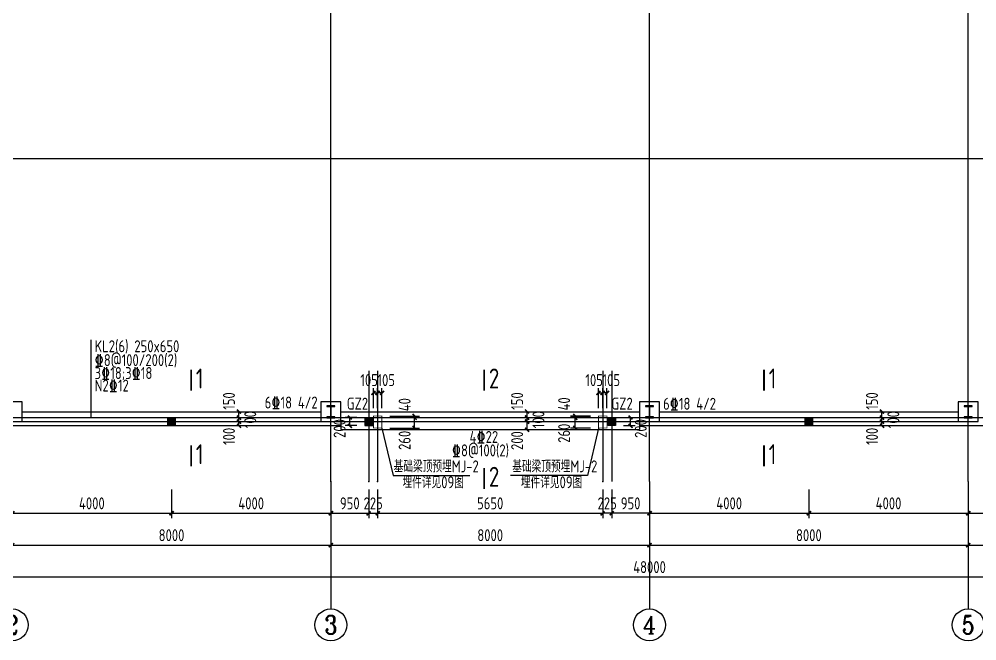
# Model space of a CAD drawing. Header units: millimetres. Extents: x 866561 to 876967, y 40200 to 44891.
# Drawn here: x 869642 to 869882.5, y 40406.6 to 40562.6 of the extents above; entities that cross this region are included whole.
import ezdxf
from ezdxf.enums import TextEntityAlignment as Align

# ---------------------------------------------------------------- set-up
doc = ezdxf.new("R2010")
doc.units = ezdxf.units.MM
doc.header["$LTSCALE"] = 1000
doc.header["$MEASUREMENT"] = 0
doc.linetypes.add('DOTE', pattern=[2.42, 2, -0.2, 0.02, -0.2])
doc.layers.add('1', color=4, linetype='Continuous', lineweight=70)
for name, color, linetype in [('AXIS', 3, 'Continuous'), ('AXIS_TEXT', 7, 'Continuous'), ('DIM', 7, 'Continuous'), ('DOTE', 1, 'DOTE'), ('M_Prof', 2, 'Continuous'), ('PUB_DIM', 3, 'Continuous'), ('WINDOW', 4, 'Continuous'), ('尺寸标注', 7, 'Continuous'), ('层14', 2, 'Continuous'), ('标注', 7, 'Continuous'), ('梁', 4, 'Continuous'), ('梁集中标注', 2, 'Continuous')]:
    doc.layers.add(name, color=color, linetype=linetype)
doc.styles.add('_TCH_AXIS', font='COMPLEX', dxfattribs={"bigfont": 'GBCBIG'})
doc.styles.add('COMPLEX', font='COMPLEX')
doc.styles.add('GBHZ', font='gbenor.shx', dxfattribs={"width": 0.9, "bigfont": 'gbcbig.shx'})
doc.dimstyles.new('Y100', dxfattribs={"dimscale": 0, "dimtxt": 3, "dimasz": 0.01, "dimexe": 1.2, "dimexo": 2, "dimgap": 1, "dimtad": 1, "dimdec": 0, "dimlfac": 100, "dimzin": 0, "dimdsep": 46, "dimtxsty": 'GBHZ', "dimblk": 'DX', "dimcen": 0.09, "dimdle": 1, "dimclrd": 7, "dimclre": 7, "dimclrt": 7, "dimadec": 0, "dimazin": 0, "dimtfac": 1, "dimtdec": 0, "dimtix": 1, "dimtmove": 2, "dimatfit": 3, "dimldrblk": 'DX', "dimfxl": 0, "dimtolj": 1, "dimtzin": 0, "dimarcsym": 0})

# ---------------------------------------------------------------- blocks, each defined once
blk = doc.blocks.new('DX')
at = {"color": 0, "linetype": 'ByBlock', "const_width": 40}
blk.add_lwpolyline([(-54, -51), (46, 49)], dxfattribs=at)
blk = doc.blocks.new('*D16')
at = {"layer": 'Defpoints', "color": 0}
for p in [(869732.04, 40468.85), (869730.99, 40463.04), (869732.04, 40463.04)]:
    blk.add_point(p, dxfattribs=at)
at = {"layer": '标注', "color": 7, "lineweight": -2}
for p, q in [((869730.98, 40468.85), (869730.97, 40468.85)), ((869730.99, 40465.04), (869730.99, 40470.05)), ((869730.99, 40468.85), (869732.04, 40468.85)), ((869732.04, 40465.04), (869732.04, 40470.05)), ((869732.05, 40468.85), (869732.06, 40468.85))]:
    blk.add_line(p, q, dxfattribs=at)
at = {"layer": '标注', "color": 7, "lineweight": -2, "xscale": 0.01, "yscale": 0.01, "zscale": 0.01}
blk.add_blockref('DX', (869730.99, 40468.85), dxfattribs=at)
at = {"layer": '标注', "color": 7, "lineweight": -2, "xscale": 0.01, "yscale": 0.01, "zscale": 0.01, "rotation": 180}
blk.add_blockref('DX', (869732.04, 40468.85), dxfattribs=at)
at = {"layer": '标注', "color": 7, "insert": (869729.89, 40472.06), "char_height": 3, "attachment_point": 5, "style": 'GBHZ'}
blk.add_mtext('\\A1;105', dxfattribs=at)
blk = doc.blocks.new('*D17')
at = {"layer": 'Defpoints', "color": 0}
for p in [(869732.04, 40468.85), (869732.04, 40463.04), (869733.09, 40463.04)]:
    blk.add_point(p, dxfattribs=at)
at = {"layer": '标注', "color": 7, "lineweight": -2}
for p, q in [((869732.03, 40468.85), (869732.02, 40468.85)), ((869732.04, 40465.04), (869732.04, 40470.05)), ((869733.09, 40468.85), (869732.04, 40468.85)), ((869733.09, 40465.04), (869733.09, 40470.05)), ((869733.1, 40468.85), (869733.11, 40468.85))]:
    blk.add_line(p, q, dxfattribs=at)
at = {"layer": '标注', "color": 7, "lineweight": -2, "xscale": 0.01, "yscale": 0.01, "zscale": 0.01}
blk.add_blockref('DX', (869732.04, 40468.85), dxfattribs=at)
at = {"layer": '标注', "color": 7, "lineweight": -2, "xscale": 0.01, "yscale": 0.01, "zscale": 0.01, "rotation": 180}
blk.add_blockref('DX', (869733.09, 40468.85), dxfattribs=at)
at = {"layer": '标注', "color": 7, "insert": (869734.19, 40472.06), "char_height": 3, "attachment_point": 5, "style": 'GBHZ'}
blk.add_mtext('\\A1;105', dxfattribs=at)
blk = doc.blocks.new('*D18')
at = {"layer": 'Defpoints', "color": 0}
for p in [(869733.13, 40462.64), (869741.31, 40462.64), (869733.13, 40460.04)]:
    blk.add_point(p, dxfattribs=at)
at = {"layer": '标注', "color": 7, "lineweight": -2}
for p, q in [((869735.13, 40462.64), (869742.51, 40462.64)), ((869741.31, 40460.05), (869741.31, 40462.63)), ((869735.13, 40460.04), (869742.51, 40460.04))]:
    blk.add_line(p, q, dxfattribs=at)
at = {"layer": '标注', "color": 7, "lineweight": -2, "xscale": 0.01, "yscale": 0.01, "zscale": 0.01}
for p, rotation in [((869741.31, 40462.64), 90), ((869741.31, 40460.04), 270)]:
    blk.add_blockref('DX', p, dxfattribs=dict(at, rotation=rotation))
at = {"layer": '标注', "color": 7, "insert": (869738.81, 40456.94), "char_height": 3, "attachment_point": 5, "rotation": 90, "style": 'GBHZ'}
blk.add_mtext('\\A1;260', dxfattribs=at)
blk = doc.blocks.new('*D19')
at = {"layer": 'Defpoints', "color": 0}
for p in [(869733.09, 40463.04), (869733.13, 40462.64), (869741.31, 40463.04)]:
    blk.add_point(p, dxfattribs=at)
at = {"layer": '标注', "color": 7, "lineweight": -2}
for p, q in [((869735.09, 40463.04), (869742.51, 40463.04)), ((869735.13, 40462.64), (869742.51, 40462.64)), ((869741.31, 40463.05), (869741.31, 40463.06)), ((869741.31, 40462.64), (869741.31, 40463.04)), ((869741.31, 40462.63), (869741.31, 40462.62))]:
    blk.add_line(p, q, dxfattribs=at)
at = {"layer": '标注', "color": 7, "lineweight": -2, "xscale": 0.01, "yscale": 0.01, "zscale": 0.01}
for p, rotation in [((869741.31, 40463.04), 270), ((869741.31, 40462.64), 90)]:
    blk.add_blockref('DX', p, dxfattribs=dict(at, rotation=rotation))
at = {"layer": '标注', "color": 7, "insert": (869738.81, 40465.9), "char_height": 3, "attachment_point": 5, "rotation": 90, "style": 'GBHZ'}
blk.add_mtext('\\A1;40', dxfattribs=at)
blk = doc.blocks.new('*D20')
at = {"layer": 'Defpoints', "color": 0}
for p in [(869725.06, 40462.64), (869728.81, 40462.64), (869728.81, 40460.64)]:
    blk.add_point(p, dxfattribs=at)
at = {"layer": '标注', "color": 7, "lineweight": -2}
for p, q in [((869726.81, 40462.64), (869723.86, 40462.64)), ((869725.06, 40462.65), (869725.06, 40462.66)), ((869725.06, 40460.64), (869725.06, 40462.64)), ((869726.81, 40460.64), (869723.86, 40460.64)), ((869725.06, 40460.63), (869725.06, 40460.62))]:
    blk.add_line(p, q, dxfattribs=at)
at = {"layer": '标注', "color": 7, "lineweight": -2, "xscale": 0.01, "yscale": 0.01, "zscale": 0.01}
for p, rotation in [((869725.06, 40462.64), 270), ((869725.06, 40460.64), 90)]:
    blk.add_blockref('DX', p, dxfattribs=dict(at, rotation=rotation))
at = {"layer": '标注', "color": 7, "insert": (869722.48, 40459.92), "char_height": 3, "attachment_point": 5, "rotation": 90, "style": 'GBHZ'}
blk.add_mtext('\\A1;200', dxfattribs=at)
blk = doc.blocks.new('_AXISO')
blk.add_circle((0, 0), 0.5)
at = {"layer": 'AXIS_TEXT', "style": 'COMPLEX', "width": 1.041667}
blk.add_attdef('A', text='', height=0.56, dxfattribs=at).set_placement((-0.25, -0.28), (0.25, -0.28), align=Align.FIT)
blk = doc.blocks.new('*D231')
at = {"layer": 'Defpoints', "color": 0, "transparency": 16777216}
for p in [(869640.29, 40446.64), (869720.29, 40446.64), (869720.29, 40430.64)]:
    blk.add_point(p, dxfattribs=at)
at = {"layer": 'dim', "color": 7, "lineweight": -2, "transparency": 16777216}
for p, q in [((869640.29, 40444.64), (869640.29, 40429.44)), ((869720.29, 40444.64), (869720.29, 40429.44)), ((869640.3, 40430.64), (869720.28, 40430.64))]:
    blk.add_line(p, q, dxfattribs=at)
at = {"layer": 'dim', "color": 7, "lineweight": -2, "transparency": 16777216, "xscale": 0.01, "yscale": 0.01, "zscale": 0.01, "rotation": 180}
blk.add_blockref('DX', (869640.29, 40430.64), dxfattribs=at)
at = {"layer": 'dim', "color": 7, "lineweight": -2, "transparency": 16777216, "xscale": 0.01, "yscale": 0.01, "zscale": 0.01}
blk.add_blockref('DX', (869720.29, 40430.64), dxfattribs=at)
at = {"layer": 'dim', "color": 7, "transparency": 16777216, "insert": (869680.29, 40433.14), "char_height": 3, "attachment_point": 5, "style": 'GBHZ'}
blk.add_mtext('\\A1;8000', dxfattribs=at)
blk = doc.blocks.new('*D232')
at = {"layer": 'Defpoints', "color": 0, "transparency": 16777216}
for p in [(869720.29, 40446.64), (869800.29, 40446.64), (869800.29, 40430.64)]:
    blk.add_point(p, dxfattribs=at)
at = {"layer": 'dim', "color": 7, "lineweight": -2, "transparency": 16777216}
for p, q in [((869720.29, 40444.64), (869720.29, 40429.44)), ((869800.29, 40444.64), (869800.29, 40429.44)), ((869720.3, 40430.64), (869800.28, 40430.64))]:
    blk.add_line(p, q, dxfattribs=at)
at = {"layer": 'dim', "color": 7, "lineweight": -2, "transparency": 16777216, "xscale": 0.01, "yscale": 0.01, "zscale": 0.01, "rotation": 180}
blk.add_blockref('DX', (869720.29, 40430.64), dxfattribs=at)
at = {"layer": 'dim', "color": 7, "lineweight": -2, "transparency": 16777216, "xscale": 0.01, "yscale": 0.01, "zscale": 0.01}
blk.add_blockref('DX', (869800.29, 40430.64), dxfattribs=at)
at = {"layer": 'dim', "color": 7, "transparency": 16777216, "insert": (869760.29, 40433.14), "char_height": 3, "attachment_point": 5, "style": 'GBHZ'}
blk.add_mtext('\\A1;8000', dxfattribs=at)
blk = doc.blocks.new('*D233')
at = {"layer": 'Defpoints', "color": 0, "transparency": 16777216}
for p in [(869800.29, 40446.64), (869880.29, 40446.64), (869880.29, 40430.64)]:
    blk.add_point(p, dxfattribs=at)
at = {"layer": 'dim', "color": 7, "lineweight": -2, "transparency": 16777216}
for p, q in [((869800.29, 40444.64), (869800.29, 40429.44)), ((869880.29, 40444.64), (869880.29, 40429.44)), ((869800.3, 40430.64), (869880.28, 40430.64))]:
    blk.add_line(p, q, dxfattribs=at)
at = {"layer": 'dim', "color": 7, "lineweight": -2, "transparency": 16777216, "xscale": 0.01, "yscale": 0.01, "zscale": 0.01, "rotation": 180}
blk.add_blockref('DX', (869800.29, 40430.64), dxfattribs=at)
at = {"layer": 'dim', "color": 7, "lineweight": -2, "transparency": 16777216, "xscale": 0.01, "yscale": 0.01, "zscale": 0.01}
blk.add_blockref('DX', (869880.29, 40430.64), dxfattribs=at)
at = {"layer": 'dim', "color": 7, "transparency": 16777216, "insert": (869840.29, 40433.14), "char_height": 3, "attachment_point": 5, "style": 'GBHZ'}
blk.add_mtext('\\A1;8000', dxfattribs=at)
blk = doc.blocks.new('*D234')
at = {"layer": 'Defpoints', "color": 0, "transparency": 16777216}
for p in [(869880.29, 40446.64), (869960.29, 40446.64), (869960.29, 40430.64)]:
    blk.add_point(p, dxfattribs=at)
at = {"layer": 'dim', "color": 7, "lineweight": -2, "transparency": 16777216}
for p, q in [((869880.29, 40444.64), (869880.29, 40429.44)), ((869960.29, 40444.64), (869960.29, 40429.44)), ((869880.3, 40430.64), (869960.28, 40430.64))]:
    blk.add_line(p, q, dxfattribs=at)
at = {"layer": 'dim', "color": 7, "lineweight": -2, "transparency": 16777216, "xscale": 0.01, "yscale": 0.01, "zscale": 0.01, "rotation": 180}
blk.add_blockref('DX', (869880.29, 40430.64), dxfattribs=at)
at = {"layer": 'dim', "color": 7, "lineweight": -2, "transparency": 16777216, "xscale": 0.01, "yscale": 0.01, "zscale": 0.01}
blk.add_blockref('DX', (869960.29, 40430.64), dxfattribs=at)
at = {"layer": 'dim', "color": 7, "transparency": 16777216, "insert": (869920.29, 40433.14), "char_height": 3, "attachment_point": 5, "style": 'GBHZ'}
blk.add_mtext('\\A1;8000', dxfattribs=at)
blk = doc.blocks.new('*D236')
at = {"layer": 'Defpoints', "color": 0, "transparency": 16777216}
for p in [(869560.29, 40446.64), (870040.29, 40446.64), (869560.29, 40422.64)]:
    blk.add_point(p, dxfattribs=at)
at = {"layer": 'dim', "color": 7, "lineweight": -2, "transparency": 16777216}
for p, q in [((869560.29, 40444.64), (869560.29, 40421.44)), ((870040.29, 40444.64), (870040.29, 40421.44)), ((870040.28, 40422.64), (869560.3, 40422.64))]:
    blk.add_line(p, q, dxfattribs=at)
at = {"layer": 'dim', "color": 7, "lineweight": -2, "transparency": 16777216, "xscale": 0.01, "yscale": 0.01, "zscale": 0.01, "rotation": 180}
blk.add_blockref('DX', (869560.29, 40422.64), dxfattribs=at)
at = {"layer": 'dim', "color": 7, "lineweight": -2, "transparency": 16777216, "xscale": 0.01, "yscale": 0.01, "zscale": 0.01}
blk.add_blockref('DX', (870040.29, 40422.64), dxfattribs=at)
at = {"layer": 'dim', "color": 7, "transparency": 16777216, "insert": (869800.29, 40425.14), "char_height": 3, "attachment_point": 5, "style": 'GBHZ'}
blk.add_mtext('\\A1;48000', dxfattribs=at)
blk = doc.blocks.new('*D1089')
at = {"layer": 'Defpoints', "color": 0}
for p in [(869640.29, 40446.64), (869680.29, 40446.64), (869680.29, 40438.64)]:
    blk.add_point(p, dxfattribs=at)
at = {"layer": 'dim', "color": 7, "lineweight": -2}
for p, q in [((869640.29, 40444.64), (869640.29, 40437.44)), ((869680.29, 40444.64), (869680.29, 40437.44)), ((869640.3, 40438.64), (869680.28, 40438.64))]:
    blk.add_line(p, q, dxfattribs=at)
at = {"layer": 'dim', "color": 7, "lineweight": -2, "xscale": 0.01, "yscale": 0.01, "zscale": 0.01, "rotation": 180}
blk.add_blockref('DX', (869640.29, 40438.64), dxfattribs=at)
at = {"layer": 'dim', "color": 7, "lineweight": -2, "xscale": 0.01, "yscale": 0.01, "zscale": 0.01}
blk.add_blockref('DX', (869680.29, 40438.64), dxfattribs=at)
at = {"layer": 'dim', "color": 7, "insert": (869660.29, 40441.14), "char_height": 3, "attachment_point": 5, "style": 'GBHZ'}
blk.add_mtext('\\A1;4000', dxfattribs=at)
blk = doc.blocks.new('*D1090')
at = {"layer": 'Defpoints', "color": 0}
for p in [(869680.29, 40446.64), (869720.29, 40446.64), (869720.29, 40438.64)]:
    blk.add_point(p, dxfattribs=at)
at = {"layer": 'dim', "color": 7, "lineweight": -2}
for p, q in [((869680.29, 40444.64), (869680.29, 40437.44)), ((869720.29, 40444.64), (869720.29, 40437.44)), ((869680.3, 40438.64), (869720.28, 40438.64))]:
    blk.add_line(p, q, dxfattribs=at)
at = {"layer": 'dim', "color": 7, "lineweight": -2, "xscale": 0.01, "yscale": 0.01, "zscale": 0.01, "rotation": 180}
blk.add_blockref('DX', (869680.29, 40438.64), dxfattribs=at)
at = {"layer": 'dim', "color": 7, "lineweight": -2, "xscale": 0.01, "yscale": 0.01, "zscale": 0.01}
blk.add_blockref('DX', (869720.29, 40438.64), dxfattribs=at)
at = {"layer": 'dim', "color": 7, "insert": (869700.29, 40441.14), "char_height": 3, "attachment_point": 5, "style": 'GBHZ'}
blk.add_mtext('\\A1;4000', dxfattribs=at)
blk = doc.blocks.new('*D1091')
at = {"layer": 'Defpoints', "color": 0}
for p in [(869800.29, 40446.64), (869840.29, 40446.64), (869840.29, 40438.64)]:
    blk.add_point(p, dxfattribs=at)
at = {"layer": 'dim', "color": 7, "lineweight": -2}
for p, q in [((869800.29, 40444.64), (869800.29, 40437.44)), ((869840.29, 40444.64), (869840.29, 40437.44)), ((869800.3, 40438.64), (869840.28, 40438.64))]:
    blk.add_line(p, q, dxfattribs=at)
at = {"layer": 'dim', "color": 7, "lineweight": -2, "xscale": 0.01, "yscale": 0.01, "zscale": 0.01, "rotation": 180}
blk.add_blockref('DX', (869800.29, 40438.64), dxfattribs=at)
at = {"layer": 'dim', "color": 7, "lineweight": -2, "xscale": 0.01, "yscale": 0.01, "zscale": 0.01}
blk.add_blockref('DX', (869840.29, 40438.64), dxfattribs=at)
at = {"layer": 'dim', "color": 7, "insert": (869820.29, 40441.14), "char_height": 3, "attachment_point": 5, "style": 'GBHZ'}
blk.add_mtext('\\A1;4000', dxfattribs=at)
blk = doc.blocks.new('*D1092')
at = {"layer": 'Defpoints', "color": 0}
for p in [(869840.29, 40446.64), (869880.29, 40446.64), (869880.29, 40438.64)]:
    blk.add_point(p, dxfattribs=at)
at = {"layer": 'dim', "color": 7, "lineweight": -2}
for p, q in [((869840.29, 40444.64), (869840.29, 40437.44)), ((869880.29, 40444.64), (869880.29, 40437.44)), ((869840.3, 40438.64), (869880.28, 40438.64))]:
    blk.add_line(p, q, dxfattribs=at)
at = {"layer": 'dim', "color": 7, "lineweight": -2, "xscale": 0.01, "yscale": 0.01, "zscale": 0.01, "rotation": 180}
blk.add_blockref('DX', (869840.29, 40438.64), dxfattribs=at)
at = {"layer": 'dim', "color": 7, "lineweight": -2, "xscale": 0.01, "yscale": 0.01, "zscale": 0.01}
blk.add_blockref('DX', (869880.29, 40438.64), dxfattribs=at)
at = {"layer": 'dim', "color": 7, "insert": (869860.29, 40441.14), "char_height": 3, "attachment_point": 5, "style": 'GBHZ'}
blk.add_mtext('\\A1;4000', dxfattribs=at)
blk = doc.blocks.new('*D1093')
at = {"layer": 'Defpoints', "color": 0}
for p in [(869880.29, 40446.64), (869920.29, 40446.64), (869920.29, 40438.64)]:
    blk.add_point(p, dxfattribs=at)
at = {"layer": 'dim', "color": 7, "lineweight": -2}
for p, q in [((869880.29, 40444.64), (869880.29, 40437.44)), ((869920.29, 40444.64), (869920.29, 40437.44)), ((869880.3, 40438.64), (869920.28, 40438.64))]:
    blk.add_line(p, q, dxfattribs=at)
at = {"layer": 'dim', "color": 7, "lineweight": -2, "xscale": 0.01, "yscale": 0.01, "zscale": 0.01, "rotation": 180}
blk.add_blockref('DX', (869880.29, 40438.64), dxfattribs=at)
at = {"layer": 'dim', "color": 7, "lineweight": -2, "xscale": 0.01, "yscale": 0.01, "zscale": 0.01}
blk.add_blockref('DX', (869920.29, 40438.64), dxfattribs=at)
at = {"layer": 'dim', "color": 7, "insert": (869900.29, 40441.14), "char_height": 3, "attachment_point": 5, "style": 'GBHZ'}
blk.add_mtext('\\A1;4000', dxfattribs=at)
blk = doc.blocks.new('*D1111')
at = {"layer": 'dim', "color": 7, "lineweight": -2}
for p, q in [((869720.29, 40444.64), (869720.29, 40437.44)), ((869729.79, 40444.64), (869729.79, 40437.44)), ((869720.3, 40438.64), (869729.78, 40438.64))]:
    blk.add_line(p, q, dxfattribs=at)
at = {"layer": 'dim', "color": 0}
for p in [(869720.29, 40446.64), (869729.79, 40446.64), (869729.79, 40438.64)]:
    blk.add_point(p, dxfattribs=at)
at = {"layer": 'dim', "color": 7, "lineweight": -2, "xscale": 0.01, "yscale": 0.01, "zscale": 0.01, "rotation": 180}
blk.add_blockref('DX', (869720.29, 40438.64), dxfattribs=at)
at = {"layer": 'dim', "color": 7, "lineweight": -2, "xscale": 0.01, "yscale": 0.01, "zscale": 0.01}
blk.add_blockref('DX', (869729.79, 40438.64), dxfattribs=at)
at = {"layer": 'dim', "color": 7, "insert": (869725.04, 40441.14), "char_height": 3, "attachment_point": 5, "style": 'GBHZ'}
blk.add_mtext('\\A1;950', dxfattribs=at)
blk = doc.blocks.new('*D1112')
at = {"layer": 'dim', "color": 7, "lineweight": -2}
for p, q in [((869729.79, 40444.64), (869729.79, 40437.44)), ((869732.04, 40444.64), (869732.04, 40437.44)), ((869729.78, 40438.64), (869729.77, 40438.64)), ((869729.79, 40438.64), (869732.04, 40438.64)), ((869732.05, 40438.64), (869732.06, 40438.64))]:
    blk.add_line(p, q, dxfattribs=at)
at = {"layer": 'dim', "color": 0}
for p in [(869729.79, 40446.64), (869732.04, 40446.64), (869732.04, 40438.64)]:
    blk.add_point(p, dxfattribs=at)
at = {"layer": 'dim', "color": 7, "lineweight": -2, "xscale": 0.01, "yscale": 0.01, "zscale": 0.01}
blk.add_blockref('DX', (869729.79, 40438.64), dxfattribs=at)
at = {"layer": 'dim', "color": 7, "lineweight": -2, "xscale": 0.01, "yscale": 0.01, "zscale": 0.01, "rotation": 180}
blk.add_blockref('DX', (869732.04, 40438.64), dxfattribs=at)
at = {"layer": 'dim', "color": 7, "insert": (869730.91, 40441.14), "char_height": 3, "attachment_point": 5, "style": 'GBHZ'}
blk.add_mtext('\\A1;225', dxfattribs=at)
blk = doc.blocks.new('*D1115')
at = {"layer": 'Defpoints', "color": 0}
for p in [(869788.54, 40468.85), (869788.54, 40463.04), (869789.59, 40463.04)]:
    blk.add_point(p, dxfattribs=at)
at = {"layer": '标注', "color": 7, "lineweight": -2}
for p, q in [((869788.53, 40468.85), (869788.52, 40468.85)), ((869788.54, 40465.04), (869788.54, 40470.05)), ((869789.59, 40468.85), (869788.54, 40468.85)), ((869789.59, 40465.04), (869789.59, 40470.05)), ((869789.6, 40468.85), (869789.61, 40468.85))]:
    blk.add_line(p, q, dxfattribs=at)
at = {"layer": '标注', "color": 7, "lineweight": -2, "xscale": 0.01, "yscale": 0.01, "zscale": 0.01}
blk.add_blockref('DX', (869788.54, 40468.85), dxfattribs=at)
at = {"layer": '标注', "color": 7, "lineweight": -2, "xscale": 0.01, "yscale": 0.01, "zscale": 0.01, "rotation": 180}
blk.add_blockref('DX', (869789.59, 40468.85), dxfattribs=at)
at = {"layer": '标注', "color": 7, "insert": (869790.69, 40472.06), "char_height": 3, "attachment_point": 5, "style": 'GBHZ'}
blk.add_mtext('\\A1;105', dxfattribs=at)
blk = doc.blocks.new('*D1116')
at = {"layer": 'Defpoints', "color": 0}
for p in [(869788.54, 40468.85), (869787.49, 40463.04), (869788.54, 40463.04)]:
    blk.add_point(p, dxfattribs=at)
at = {"layer": '标注', "color": 7, "lineweight": -2}
for p, q in [((869787.48, 40468.85), (869787.47, 40468.85)), ((869787.49, 40465.04), (869787.49, 40470.05)), ((869787.49, 40468.85), (869788.54, 40468.85)), ((869788.54, 40465.04), (869788.54, 40470.05)), ((869788.55, 40468.85), (869788.56, 40468.85))]:
    blk.add_line(p, q, dxfattribs=at)
at = {"layer": '标注', "color": 7, "lineweight": -2, "xscale": 0.01, "yscale": 0.01, "zscale": 0.01}
blk.add_blockref('DX', (869787.49, 40468.85), dxfattribs=at)
at = {"layer": '标注', "color": 7, "lineweight": -2, "xscale": 0.01, "yscale": 0.01, "zscale": 0.01, "rotation": 180}
blk.add_blockref('DX', (869788.54, 40468.85), dxfattribs=at)
at = {"layer": '标注', "color": 7, "insert": (869786.38, 40472.06), "char_height": 3, "attachment_point": 5, "style": 'GBHZ'}
blk.add_mtext('\\A1;105', dxfattribs=at)
blk = doc.blocks.new('*D1117')
at = {"layer": 'Defpoints', "color": 0}
for p in [(869791.77, 40462.64), (869795.52, 40462.64), (869791.77, 40460.64)]:
    blk.add_point(p, dxfattribs=at)
at = {"layer": '标注', "color": 7, "lineweight": -2}
for p, q in [((869793.77, 40462.64), (869796.72, 40462.64)), ((869795.52, 40462.65), (869795.52, 40462.66)), ((869795.52, 40460.64), (869795.52, 40462.64)), ((869793.77, 40460.64), (869796.72, 40460.64)), ((869795.52, 40460.63), (869795.52, 40460.62))]:
    blk.add_line(p, q, dxfattribs=at)
at = {"layer": '标注', "color": 7, "lineweight": -2, "xscale": 0.01, "yscale": 0.01, "zscale": 0.01}
for p, rotation in [((869795.52, 40462.64), 270), ((869795.52, 40460.64), 90)]:
    blk.add_blockref('DX', p, dxfattribs=dict(at, rotation=rotation))
at = {"layer": '标注', "color": 7, "insert": (869798.09, 40459.92), "char_height": 3, "attachment_point": 5, "rotation": 90, "style": 'GBHZ'}
blk.add_mtext('\\A1;200', dxfattribs=at)
blk = doc.blocks.new('*D1113')
at = {"layer": 'Defpoints', "color": 0}
for p in [(869790.79, 40446.64), (869800.29, 40446.64), (869790.79, 40438.64)]:
    blk.add_point(p, dxfattribs=at)
at = {"layer": 'dim', "color": 7, "lineweight": -2}
for p, q in [((869790.79, 40444.64), (869790.79, 40437.44)), ((869800.29, 40444.64), (869800.29, 40437.44)), ((869800.28, 40438.64), (869790.8, 40438.64))]:
    blk.add_line(p, q, dxfattribs=at)
at = {"layer": 'dim', "color": 7, "lineweight": -2, "xscale": 0.01, "yscale": 0.01, "zscale": 0.01, "rotation": 180}
blk.add_blockref('DX', (869790.79, 40438.64), dxfattribs=at)
at = {"layer": 'dim', "color": 7, "lineweight": -2, "xscale": 0.01, "yscale": 0.01, "zscale": 0.01}
blk.add_blockref('DX', (869800.29, 40438.64), dxfattribs=at)
at = {"layer": 'dim', "color": 7, "insert": (869795.54, 40441.14), "char_height": 3, "attachment_point": 5, "style": 'GBHZ'}
blk.add_mtext('\\A1;950', dxfattribs=at)
blk = doc.blocks.new('*D1114')
at = {"layer": 'Defpoints', "color": 0}
for p in [(869788.54, 40446.64), (869790.79, 40446.64), (869788.54, 40438.64)]:
    blk.add_point(p, dxfattribs=at)
at = {"layer": 'dim', "color": 7, "lineweight": -2}
for p, q in [((869788.54, 40444.64), (869788.54, 40437.44)), ((869790.79, 40444.64), (869790.79, 40437.44)), ((869788.53, 40438.64), (869788.52, 40438.64)), ((869790.79, 40438.64), (869788.54, 40438.64)), ((869790.8, 40438.64), (869790.81, 40438.64))]:
    blk.add_line(p, q, dxfattribs=at)
at = {"layer": 'dim', "color": 7, "lineweight": -2, "xscale": 0.01, "yscale": 0.01, "zscale": 0.01}
blk.add_blockref('DX', (869788.54, 40438.64), dxfattribs=at)
at = {"layer": 'dim', "color": 7, "lineweight": -2, "xscale": 0.01, "yscale": 0.01, "zscale": 0.01, "rotation": 180}
blk.add_blockref('DX', (869790.79, 40438.64), dxfattribs=at)
at = {"layer": 'dim', "color": 7, "insert": (869789.66, 40441.14), "char_height": 3, "attachment_point": 5, "style": 'GBHZ'}
blk.add_mtext('\\A1;225', dxfattribs=at)
blk = doc.blocks.new('*D1118')
at = {"layer": 'Defpoints', "color": 0}
for p in [(869781.64, 40462.64), (869787.49, 40462.64), (869787.47, 40460.04)]:
    blk.add_point(p, dxfattribs=at)
at = {"layer": 'dim', "color": 7, "lineweight": -2}
for p, q in [((869785.49, 40462.64), (869780.44, 40462.64)), ((869781.64, 40460.05), (869781.64, 40462.63)), ((869785.47, 40460.04), (869780.44, 40460.04))]:
    blk.add_line(p, q, dxfattribs=at)
at = {"layer": 'dim', "color": 7, "lineweight": -2, "xscale": 0.01, "yscale": 0.01, "zscale": 0.01}
for p, rotation in [((869781.64, 40462.64), 90), ((869781.64, 40460.04), 270)]:
    blk.add_blockref('DX', p, dxfattribs=dict(at, rotation=rotation))
at = {"layer": 'dim', "color": 7, "insert": (869778.84, 40458.73), "char_height": 3, "attachment_point": 5, "rotation": 90, "style": 'GBHZ'}
blk.add_mtext('\\A1;260', dxfattribs=at)
blk = doc.blocks.new('*D1119')
at = {"layer": 'Defpoints', "color": 0}
for p in [(869781.64, 40463.04), (869787.49, 40463.04), (869787.49, 40462.64)]:
    blk.add_point(p, dxfattribs=at)
at = {"layer": 'dim', "color": 7, "lineweight": -2}
for p, q in [((869785.49, 40463.04), (869780.44, 40463.04)), ((869785.49, 40462.64), (869780.44, 40462.64)), ((869781.64, 40463.05), (869781.64, 40463.06)), ((869781.64, 40462.64), (869781.64, 40463.04)), ((869781.64, 40462.63), (869781.64, 40462.62))]:
    blk.add_line(p, q, dxfattribs=at)
at = {"layer": 'dim', "color": 7, "lineweight": -2, "xscale": 0.01, "yscale": 0.01, "zscale": 0.01}
for p, rotation in [((869781.64, 40463.04), 270), ((869781.64, 40462.64), 90)]:
    blk.add_blockref('DX', p, dxfattribs=dict(at, rotation=rotation))
at = {"layer": 'dim', "color": 7, "insert": (869778.84, 40466.09), "char_height": 3, "attachment_point": 5, "rotation": 90, "style": 'GBHZ'}
blk.add_mtext('\\A1;40', dxfattribs=at)
blk = doc.blocks.new('*D1120')
at = {"layer": 'dim', "color": 7, "lineweight": -2}
for p, q in [((869732.04, 40444.64), (869732.04, 40437.44)), ((869788.54, 40444.64), (869788.54, 40437.44)), ((869732.05, 40438.64), (869788.53, 40438.64))]:
    blk.add_line(p, q, dxfattribs=at)
at = {"layer": 'dim', "color": 0}
for p in [(869732.04, 40446.64), (869788.54, 40446.64), (869788.54, 40438.64)]:
    blk.add_point(p, dxfattribs=at)
at = {"layer": 'dim', "color": 7, "lineweight": -2, "xscale": 0.01, "yscale": 0.01, "zscale": 0.01, "rotation": 180}
blk.add_blockref('DX', (869732.04, 40438.64), dxfattribs=at)
at = {"layer": 'dim', "color": 7, "lineweight": -2, "xscale": 0.01, "yscale": 0.01, "zscale": 0.01}
blk.add_blockref('DX', (869788.54, 40438.64), dxfattribs=at)
at = {"layer": 'dim', "color": 7, "insert": (869760.29, 40441.14), "char_height": 3, "attachment_point": 5, "style": 'GBHZ'}
blk.add_mtext('\\A1;5650', dxfattribs=at)
blk = doc.blocks.new('*D1121')
at = {"layer": 'Defpoints', "color": 0}
for p in [(869762.61, 40461.64), (869769.55, 40461.64), (869762.61, 40459.64)]:
    blk.add_point(p, dxfattribs=at)
at = {"layer": 'dim', "color": 7, "lineweight": -2}
for p, q in [((869764.61, 40461.64), (869770.75, 40461.64)), ((869769.55, 40461.65), (869769.55, 40461.66)), ((869769.55, 40459.64), (869769.55, 40461.64)), ((869764.61, 40459.64), (869770.75, 40459.64)), ((869769.55, 40459.63), (869769.55, 40459.62))]:
    blk.add_line(p, q, dxfattribs=at)
at = {"layer": 'dim', "color": 7, "lineweight": -2, "xscale": 0.01, "yscale": 0.01, "zscale": 0.01}
for p, rotation in [((869769.55, 40461.64), 270), ((869769.55, 40459.64), 90)]:
    blk.add_blockref('DX', p, dxfattribs=dict(at, rotation=rotation))
at = {"layer": 'dim', "color": 7, "insert": (869767.05, 40456.88), "char_height": 3, "attachment_point": 5, "rotation": 90, "style": 'GBHZ'}
blk.add_mtext('\\A1;200', dxfattribs=at)
blk = doc.blocks.new('*D1122')
at = {"layer": 'Defpoints', "color": 0}
for p in [(869762.61, 40462.64), (869762.61, 40461.64), (869769.55, 40462.64)]:
    blk.add_point(p, dxfattribs=at)
at = {"layer": 'dim', "color": 7, "lineweight": -2}
for p, q in [((869764.61, 40462.64), (869770.75, 40462.64)), ((869764.61, 40461.64), (869770.75, 40461.64)), ((869769.55, 40462.65), (869769.55, 40462.66)), ((869769.55, 40461.64), (869769.55, 40462.64)), ((869769.55, 40461.63), (869769.55, 40461.62))]:
    blk.add_line(p, q, dxfattribs=at)
at = {"layer": 'dim', "color": 7, "lineweight": -2, "xscale": 0.01, "yscale": 0.01, "zscale": 0.01}
for p, rotation in [((869769.55, 40462.64), 270), ((869769.55, 40461.64), 90)]:
    blk.add_blockref('DX', p, dxfattribs=dict(at, rotation=rotation))
at = {"layer": 'dim', "color": 7, "insert": (869772.4, 40462.14), "char_height": 3, "attachment_point": 5, "rotation": 90, "style": 'GBHZ'}
blk.add_mtext('\\A1;100', dxfattribs=at)
blk = doc.blocks.new('*D1123')
at = {"layer": 'Defpoints', "color": 0}
for p in [(869762.61, 40464.14), (869769.55, 40464.14), (869762.61, 40462.64)]:
    blk.add_point(p, dxfattribs=at)
at = {"layer": 'dim', "color": 7, "lineweight": -2}
for p, q in [((869764.61, 40464.14), (869770.75, 40464.14)), ((869769.55, 40464.15), (869769.55, 40464.16)), ((869769.55, 40462.64), (869769.55, 40464.14)), ((869764.61, 40462.64), (869770.75, 40462.64)), ((869769.55, 40462.63), (869769.55, 40462.62))]:
    blk.add_line(p, q, dxfattribs=at)
at = {"layer": 'dim', "color": 7, "lineweight": -2, "xscale": 0.01, "yscale": 0.01, "zscale": 0.01}
for p, rotation in [((869769.55, 40464.14), 270), ((869769.55, 40462.64), 90)]:
    blk.add_blockref('DX', p, dxfattribs=dict(at, rotation=rotation))
at = {"layer": 'dim', "color": 7, "insert": (869767.05, 40466.81), "char_height": 3, "attachment_point": 5, "rotation": 90, "style": 'GBHZ'}
blk.add_mtext('\\A1;150', dxfattribs=at)
blk = doc.blocks.new('*D1127')
at = {"layer": 'Defpoints', "color": 0}
for p in [(869690.27, 40461.64), (869697.21, 40461.64), (869690.27, 40460.64)]:
    blk.add_point(p, dxfattribs=at)
at = {"layer": 'dim', "color": 7, "lineweight": -2}
for p, q in [((869692.27, 40461.64), (869698.41, 40461.64)), ((869697.21, 40461.65), (869697.21, 40461.66)), ((869697.21, 40460.64), (869697.21, 40461.64)), ((869692.27, 40460.64), (869698.41, 40460.64)), ((869697.21, 40460.63), (869697.21, 40460.62))]:
    blk.add_line(p, q, dxfattribs=at)
at = {"layer": 'dim', "color": 7, "lineweight": -2, "xscale": 0.01, "yscale": 0.01, "zscale": 0.01}
for p, rotation in [((869697.21, 40461.64), 270), ((869697.21, 40460.64), 90)]:
    blk.add_blockref('DX', p, dxfattribs=dict(at, rotation=rotation))
at = {"layer": 'dim', "color": 7, "insert": (869694.71, 40457.95), "char_height": 3, "attachment_point": 5, "rotation": 90, "style": 'GBHZ'}
blk.add_mtext('\\A1;100', dxfattribs=at)
blk = doc.blocks.new('*D1128')
at = {"layer": 'Defpoints', "color": 0}
for p in [(869690.27, 40462.64), (869690.27, 40461.64), (869697.21, 40462.64)]:
    blk.add_point(p, dxfattribs=at)
at = {"layer": 'dim', "color": 7, "lineweight": -2}
for p, q in [((869692.27, 40462.64), (869698.41, 40462.64)), ((869692.27, 40461.64), (869698.41, 40461.64)), ((869697.21, 40462.65), (869697.21, 40462.66)), ((869697.21, 40461.64), (869697.21, 40462.64)), ((869697.21, 40461.63), (869697.21, 40461.62))]:
    blk.add_line(p, q, dxfattribs=at)
at = {"layer": 'dim', "color": 7, "lineweight": -2, "xscale": 0.01, "yscale": 0.01, "zscale": 0.01}
for p, rotation in [((869697.21, 40462.64), 270), ((869697.21, 40461.64), 90)]:
    blk.add_blockref('DX', p, dxfattribs=dict(at, rotation=rotation))
at = {"layer": 'dim', "color": 7, "insert": (869700.06, 40462.14), "char_height": 3, "attachment_point": 5, "rotation": 90, "style": 'GBHZ'}
blk.add_mtext('\\A1;100', dxfattribs=at)
blk = doc.blocks.new('*D1129')
at = {"layer": 'Defpoints', "color": 0}
for p in [(869690.27, 40464.14), (869697.21, 40464.14), (869690.27, 40462.64)]:
    blk.add_point(p, dxfattribs=at)
at = {"layer": 'dim', "color": 7, "lineweight": -2}
for p, q in [((869692.27, 40464.14), (869698.41, 40464.14)), ((869697.21, 40464.15), (869697.21, 40464.16)), ((869697.21, 40462.64), (869697.21, 40464.14)), ((869692.27, 40462.64), (869698.41, 40462.64)), ((869697.21, 40462.63), (869697.21, 40462.62))]:
    blk.add_line(p, q, dxfattribs=at)
at = {"layer": 'dim', "color": 7, "lineweight": -2, "xscale": 0.01, "yscale": 0.01, "zscale": 0.01}
for p, rotation in [((869697.21, 40464.14), 270), ((869697.21, 40462.64), 90)]:
    blk.add_blockref('DX', p, dxfattribs=dict(at, rotation=rotation))
at = {"layer": 'dim', "color": 7, "insert": (869694.71, 40466.81), "char_height": 3, "attachment_point": 5, "rotation": 90, "style": 'GBHZ'}
blk.add_mtext('\\A1;150', dxfattribs=at)
blk = doc.blocks.new('*D1130')
at = {"layer": 'Defpoints', "color": 0}
for p in [(869851.69, 40461.64), (869858.64, 40461.64), (869851.69, 40460.64)]:
    blk.add_point(p, dxfattribs=at)
at = {"layer": 'dim', "color": 7, "lineweight": -2}
for p, q in [((869853.69, 40461.64), (869859.84, 40461.64)), ((869858.64, 40461.65), (869858.64, 40461.66)), ((869858.64, 40460.64), (869858.64, 40461.64)), ((869853.69, 40460.64), (869859.84, 40460.64)), ((869858.64, 40460.63), (869858.64, 40460.62))]:
    blk.add_line(p, q, dxfattribs=at)
at = {"layer": 'dim', "color": 7, "lineweight": -2, "xscale": 0.01, "yscale": 0.01, "zscale": 0.01}
for p, rotation in [((869858.64, 40461.64), 270), ((869858.64, 40460.64), 90)]:
    blk.add_blockref('DX', p, dxfattribs=dict(at, rotation=rotation))
at = {"layer": 'dim', "color": 7, "insert": (869856.14, 40457.95), "char_height": 3, "attachment_point": 5, "rotation": 90, "style": 'GBHZ'}
blk.add_mtext('\\A1;100', dxfattribs=at)
blk = doc.blocks.new('*D1131')
at = {"layer": 'Defpoints', "color": 0}
for p in [(869851.69, 40462.64), (869851.69, 40461.64), (869858.64, 40462.64)]:
    blk.add_point(p, dxfattribs=at)
at = {"layer": 'dim', "color": 7, "lineweight": -2}
for p, q in [((869853.69, 40462.64), (869859.84, 40462.64)), ((869853.69, 40461.64), (869859.84, 40461.64)), ((869858.64, 40462.65), (869858.64, 40462.66)), ((869858.64, 40461.64), (869858.64, 40462.64)), ((869858.64, 40461.63), (869858.64, 40461.62))]:
    blk.add_line(p, q, dxfattribs=at)
at = {"layer": 'dim', "color": 7, "lineweight": -2, "xscale": 0.01, "yscale": 0.01, "zscale": 0.01}
for p, rotation in [((869858.64, 40462.64), 270), ((869858.64, 40461.64), 90)]:
    blk.add_blockref('DX', p, dxfattribs=dict(at, rotation=rotation))
at = {"layer": 'dim', "color": 7, "insert": (869861.49, 40462.14), "char_height": 3, "attachment_point": 5, "rotation": 90, "style": 'GBHZ'}
blk.add_mtext('\\A1;100', dxfattribs=at)
blk = doc.blocks.new('*D1132')
at = {"layer": 'Defpoints', "color": 0}
for p in [(869851.69, 40464.14), (869858.64, 40464.14), (869851.69, 40462.64)]:
    blk.add_point(p, dxfattribs=at)
at = {"layer": 'dim', "color": 7, "lineweight": -2}
for p, q in [((869853.69, 40464.14), (869859.84, 40464.14)), ((869858.64, 40464.15), (869858.64, 40464.16)), ((869858.64, 40462.64), (869858.64, 40464.14)), ((869853.69, 40462.64), (869859.84, 40462.64)), ((869858.64, 40462.63), (869858.64, 40462.62))]:
    blk.add_line(p, q, dxfattribs=at)
at = {"layer": 'dim', "color": 7, "lineweight": -2, "xscale": 0.01, "yscale": 0.01, "zscale": 0.01}
for p, rotation in [((869858.64, 40464.14), 270), ((869858.64, 40462.64), 90)]:
    blk.add_blockref('DX', p, dxfattribs=dict(at, rotation=rotation))
at = {"layer": 'dim', "color": 7, "insert": (869856.14, 40466.81), "char_height": 3, "attachment_point": 5, "rotation": 90, "style": 'GBHZ'}
blk.add_mtext('\\A1;150', dxfattribs=at)

msp = doc.modelspace()

# ---------------------------------------------------------------- linework, layer by layer
for points in [[(869642.788, 40461.637), (869642.788, 40466.637), (869637.788, 40466.637), (869637.788, 40461.637)], [(869722.788, 40461.637), (869722.788, 40466.637), (869717.788, 40466.637), (869717.788, 40461.637)], [(869802.788, 40461.637), (869802.788, 40466.637), (869797.788, 40466.637), (869797.788, 40461.637)], [(869882.788, 40461.637), (869882.788, 40466.637), (869877.788, 40466.637), (869877.788, 40461.637)]]:
    msp.add_lwpolyline(points, close=True)
at = {"layer": '1', "color": 2, "const_width": 0.48}
for points in [[(869685.224, 40469.431), (869685.224, 40474.714)], [(869758.785, 40469.431), (869758.785, 40474.714)], [(869829.029, 40469.431), (869829.029, 40474.714)], [(869685.224, 40450.425), (869685.224, 40455.708)], [(869829.029, 40450.425), (869829.029, 40455.708)], [(869758.785, 40444.762), (869758.785, 40450.045)]]:
    msp.add_lwpolyline(points, dxfattribs=at)
at = {"layer": 'AXIS', "color": 0}
for p, q in [((869720.288, 40446.637), (869720.288, 40414.637)), ((869800.288, 40446.637), (869800.288, 40414.637)), ((869880.288, 40446.637), (869880.288, 40414.637))]:
    msp.add_line(p, q, dxfattribs=at)
at = {"layer": 'DOTE', "linetype": 'DOTE'}
for p, q in [((869720.288, 40446.637), (869720.288, 40678.637)), ((869800.288, 40446.637), (869800.288, 40678.637)), ((869880.288, 40446.637), (869880.288, 40678.637)), ((869544.288, 40527.637), (870056.288, 40527.637)), ((869729.789, 40474.403), (869729.789, 40446.637)), ((869732.038, 40474.403), (869732.038, 40446.637)), ((869788.538, 40474.403), (869788.538, 40446.637)), ((869790.788, 40474.403), (869790.788, 40446.637)), ((870056.288, 40462.637), (869544.288, 40462.637))]:
    msp.add_line(p, q, dxfattribs=at)
at = {"layer": 'M_Prof'}
for points in [[(869719.288, 40462.637), (869721.288, 40462.637), (869721.288, 40462.837), (869720.378, 40462.837), (869720.378, 40465.437), (869721.288, 40465.437), (869721.288, 40465.637), (869719.288, 40465.637), (869719.288, 40465.437), (869720.198, 40465.437), (869720.198, 40462.837), (869719.288, 40462.837)], [(869799.288, 40462.637), (869801.288, 40462.637), (869801.288, 40462.837), (869800.378, 40462.837), (869800.378, 40465.437), (869801.288, 40465.437), (869801.288, 40465.637), (869799.288, 40465.637), (869799.288, 40465.437), (869800.198, 40465.437), (869800.198, 40462.837), (869799.288, 40462.837)], [(869879.288, 40462.637), (869881.288, 40462.637), (869881.288, 40462.837), (869880.378, 40462.837), (869880.378, 40465.437), (869881.288, 40465.437), (869881.288, 40465.637), (869879.288, 40465.637), (869879.288, 40465.437), (869880.198, 40465.437), (869880.198, 40462.837), (869879.288, 40462.837)]]:
    msp.add_lwpolyline(points, close=True, dxfattribs=at)
at = {"layer": 'WINDOW'}
for p, q in [((869722.788, 40461.637), (869722.788, 40459.637)), ((869797.788, 40461.637), (869797.788, 40459.637)), ((869732.788, 40459.637), (869787.788, 40459.637))]:
    msp.add_line(p, q, dxfattribs=at)
at = {"layer": '尺寸标注', "color": 6, "linetype": 'ByBlock', "const_width": 0.2}
for points in [[(869733.089, 40460.037), (869730.989, 40460.037), (869730.989, 40463.037), (869733.089, 40463.037), (869733.089, 40460.037)], [(869787.488, 40460.037), (869789.588, 40460.037), (869789.588, 40463.037), (869787.488, 40463.037), (869787.488, 40460.037)]]:
    msp.add_lwpolyline(points, dxfattribs=at)
at = {"layer": '层14'}
for points in [[(869679.288, 40460.637), (869681.288, 40460.637), (869681.288, 40462.637), (869679.288, 40462.637)], [(869728.789, 40460.637), (869730.789, 40460.637), (869730.789, 40462.637), (869728.789, 40462.637)], [(869791.788, 40460.637), (869789.788, 40460.637), (869789.788, 40462.637), (869791.788, 40462.637)], [(869839.288, 40460.637), (869841.288, 40460.637), (869841.288, 40462.637), (869839.288, 40462.637)]]:
    msp.add_lwpolyline(points, close=True, dxfattribs=at)
for points in [[(869679.288, 40460.637), (869679.288, 40462.637), (869681.288, 40460.637), (869681.288, 40462.637)], [(869728.789, 40460.637), (869728.789, 40462.637), (869730.789, 40460.637), (869730.789, 40462.637)], [(869791.788, 40460.637), (869791.788, 40462.637), (869789.788, 40460.637), (869789.788, 40462.637)], [(869839.288, 40460.637), (869839.288, 40462.637), (869841.288, 40460.637), (869841.288, 40462.637)]]:
    msp.add_solid(points, dxfattribs=at)
at = {"layer": '标注'}
for p, q in [((869733.109, 40460.037), (869735.898, 40448.165)), ((869787.468, 40460.037), (869784.678, 40448.165)), ((869735.898, 40448.165), (869755.189, 40448.165)), ((869784.678, 40448.165), (869765.387, 40448.165))]:
    msp.add_line(p, q, dxfattribs=at)
at = {"layer": '梁'}
for p, q in [((869642.788, 40464.137), (869717.788, 40464.137)), ((869722.788, 40464.137), (869797.788, 40464.137)), ((869802.788, 40464.137), (869877.788, 40464.137)), ((869642.788, 40461.637), (869717.788, 40461.637)), ((869722.788, 40461.637), (869797.788, 40461.637)), ((869802.788, 40461.637), (869877.788, 40461.637)), ((869557.288, 40460.637), (869722.788, 40460.637)), ((869722.788, 40459.637), (869797.788, 40459.637)), ((869797.788, 40460.637), (870043.288, 40460.637))]:
    msp.add_line(p, q, dxfattribs=at)
at = {"layer": '梁集中标注'}
msp.add_line((869660.152, 40462.637), (869660.152, 40482.148), dxfattribs=at)

# ---------------------------------------------------------------- block references
at = {"layer": 'AXIS', "color": 0}
ref = msp.add_blockref('_AXISO', (869640.288, 40410.637), dxfattribs=dict(at, xscale=8, yscale=8, zscale=8))
ref.add_attrib('A', '2', dxfattribs={"layer": 'AXIS_TEXT', "color": 0, "height": 4.659, "style": '_TCH_AXIS'}).set_placement((869638.735, 40408.307), (869641.841, 40408.307), align=Align.FIT)
ref = msp.add_blockref('_AXISO', (869720.288, 40410.637), dxfattribs=dict(at, xscale=8, yscale=8, zscale=8))
ref.add_attrib('A', '3', dxfattribs={"layer": 'AXIS_TEXT', "color": 0, "height": 4.659, "style": '_TCH_AXIS'}).set_placement((869718.735, 40408.307), (869721.841, 40408.307), align=Align.FIT)
ref = msp.add_blockref('_AXISO', (869800.288, 40410.637), dxfattribs=dict(at, xscale=8, yscale=8, zscale=8))
ref.add_attrib('A', '4', dxfattribs={"layer": 'AXIS_TEXT', "color": 0, "height": 4.454, "style": '_TCH_AXIS'}).set_placement((869798.591, 40408.41), (869801.985, 40408.41), align=Align.FIT)
ref = msp.add_blockref('_AXISO', (869880.288, 40410.637), dxfattribs=dict(at, xscale=8, yscale=8, zscale=8))
ref.add_attrib('A', '5', dxfattribs={"layer": 'AXIS_TEXT', "color": 0, "height": 4.659, "style": '_TCH_AXIS'}).set_placement((869878.735, 40408.307), (869881.841, 40408.307), align=Align.FIT)

# ---------------------------------------------------------------- texts
at = {"layer": 'PUB_DIM', "style": 'GBHZ', "width": 0.9}
for s, p in [('1', (869686.396, 40469.974)), ('2', (869759.957, 40469.974)), ('1', (869830.201, 40469.974)), ('1', (869686.396, 40450.968)), ('1', (869830.201, 40450.968)), ('2', (869759.957, 40445.305))]:
    msp.add_text(s, height=5, dxfattribs=at).set_placement(p)
at = {"layer": '梁集中标注', "style": 'GBHZ', "width": 0.9}
for s, p in [('KL2(6) 250x650', (869660.979, 40479.054)), ('%%1328@100/200(2)', (869660.979, 40475.577)), ('N2%%13212', (869660.979, 40469.195)), ('GZ2', (869724.299, 40464.659)), ('GZ2', (869790.738, 40464.659)), ('基础梁顶预埋MJ-2', (869736.065, 40448.922)), ('基础梁顶预埋MJ-2', (869765.826, 40448.922)), ('埋件详见09图', (869738.275, 40444.924)), ('埋件详见09图', (869767.988, 40444.924))]:
    msp.add_text(s, height=3, dxfattribs=at).set_placement(p)
at = {"layer": '梁集中标注', "color": 1, "style": 'GBHZ', "width": 0.9}
for s, p in [('3%%13218;3%%13218', (869660.979, 40472.329)), ('6%%13218 4/2', (869703.679, 40464.933)), ('6%%13218 4/2', (869803.685, 40464.628)), ('4%%13222', (869755.108, 40456.299)), ('%%1328@100(2)', (869750.65, 40452.93))]:
    msp.add_text(s, height=3, dxfattribs=at).set_placement(p)

# ---------------------------------------------------------------- dimensions: what is measured, and where the dimension line sits
at = {"layer": 'dim'}
for base, p1, p2, picture, middle in [((869697.21, 40464.137), (869690.266, 40462.637), (869690.266, 40464.137), '*D1129', (869694.71, 40466.811)), ((869769.549, 40464.137), (869762.605, 40462.637), (869762.605, 40464.137), '*D1123', (869767.049, 40466.811)), ((869781.639, 40463.037), (869787.488, 40462.637), (869787.488, 40463.037), '*D1119', (869778.837, 40466.091)), ((869858.636, 40464.137), (869851.692, 40462.637), (869851.692, 40464.137), '*D1132', (869856.136, 40466.811)), ((869697.21, 40462.637), (869690.266, 40461.637), (869690.266, 40462.637), '*D1128', (869700.06, 40462.137)), ((869769.549, 40462.637), (869762.605, 40461.637), (869762.605, 40462.637), '*D1122', (869772.4, 40462.137)), ((869781.639, 40462.637), (869787.468, 40460.037), (869787.488, 40462.637), '*D1118', (869778.837, 40458.733)), ((869858.636, 40462.637), (869851.692, 40461.637), (869851.692, 40462.637), '*D1131', (869861.486, 40462.137)), ((869697.21, 40461.637), (869690.266, 40460.637), (869690.266, 40461.637), '*D1127', (869694.71, 40457.955)), ((869769.549, 40461.637), (869762.605, 40459.637), (869762.605, 40461.637), '*D1121', (869767.049, 40456.882)), ((869858.636, 40461.637), (869851.692, 40460.637), (869851.692, 40461.637), '*D1130', (869856.136, 40457.955))]:
    dim = msp.add_linear_dim(base=base, p1=p1, p2=p2, angle=90, dimstyle='Y100', override={"dimscale": 1}, dxfattribs=at)
    dim.commit()
    dim.dimension.update_dxf_attribs({"geometry": picture, "text_midpoint": middle, "dimtype": 160})
for base, p1, p2, override, picture, middle in [((869560.288, 40422.637), (870040.288, 40446.637), (869560.288, 40446.637), {"dimscale": 1, "dimfxl": 2}, '*D236', (869800.288, 40425.137)), ((869720.288, 40430.637), (869640.288, 40446.637), (869720.288, 40446.637), {"dimscale": 1, "dimfxl": 2}, '*D231', (869680.288, 40433.137)), ((869680.288, 40438.637), (869640.288, 40446.637), (869680.288, 40446.637), {"dimscale": 1}, '*D1089', (869660.288, 40441.137)), ((869720.288, 40438.637), (869680.288, 40446.637), (869720.288, 40446.637), {"dimscale": 1}, '*D1090', (869700.288, 40441.137)), ((869800.288, 40430.637), (869720.288, 40446.637), (869800.288, 40446.637), {"dimscale": 1, "dimfxl": 2}, '*D232', (869760.288, 40433.137)), ((869729.789, 40438.637), (869720.288, 40446.637), (869729.789, 40446.637), {"dimscale": 1}, '*D1111', (869725.038, 40441.137)), ((869732.038, 40438.637), (869729.789, 40446.637), (869732.038, 40446.637), {"dimscale": 1}, '*D1112', (869730.913, 40441.137)), ((869788.538, 40438.637), (869732.038, 40446.637), (869788.538, 40446.637), {"dimscale": 1}, '*D1120', (869760.288, 40441.137)), ((869880.288, 40430.637), (869800.288, 40446.637), (869880.288, 40446.637), {"dimscale": 1, "dimfxl": 2}, '*D233', (869840.288, 40433.137)), ((869840.288, 40438.637), (869800.288, 40446.637), (869840.288, 40446.637), {"dimscale": 1}, '*D1091', (869820.288, 40441.137)), ((869880.288, 40438.637), (869840.288, 40446.637), (869880.288, 40446.637), {"dimscale": 1}, '*D1092', (869860.288, 40441.137)), ((869960.288, 40430.637), (869880.288, 40446.637), (869960.288, 40446.637), {"dimscale": 1, "dimfxl": 2}, '*D234', (869920.288, 40433.137)), ((869920.288, 40438.637), (869880.288, 40446.637), (869920.288, 40446.637), {"dimscale": 1}, '*D1093', (869900.288, 40441.137))]:
    dim = msp.add_linear_dim(base=base, p1=p1, p2=p2, dimstyle='Y100', override=override, dxfattribs=at)
    dim.commit()
    dim.dimension.update_dxf_attribs({"geometry": picture, "text_midpoint": middle})
for base, p1, p2, picture, middle in [((869788.538, 40438.637), (869790.788, 40446.637), (869788.538, 40446.637), '*D1114', (869789.663, 40441.137)), ((869790.788, 40438.637), (869800.288, 40446.637), (869790.788, 40446.637), '*D1113', (869795.538, 40441.137))]:
    dim = msp.add_linear_dim(base=base, p1=p1, p2=p2, angle=180, dimstyle='Y100', override={"dimscale": 1}, dxfattribs=at)
    dim.commit()
    dim.dimension.update_dxf_attribs({"geometry": picture, "text_midpoint": middle})
at = {"layer": '标注'}
dim = msp.add_linear_dim(base=(869732.039, 40468.852), p1=(869730.989, 40463.037), p2=(869732.039, 40463.037), dimstyle='Y100', override={"dimscale": 1, "dimfxl": 2}, dxfattribs=at)
dim.commit()
dim.dimension.update_dxf_attribs({"geometry": '*D16', "text_midpoint": (869729.886, 40472.059), "dimtype": 160})
for base, p1, p2, angle, picture, middle in [((869732.039, 40468.852), (869733.089, 40463.037), (869732.039, 40463.037), 180, '*D17', (869734.192, 40472.059)), ((869788.538, 40468.852), (869787.488, 40463.037), (869788.538, 40463.037), 0, '*D1116', (869786.384, 40472.059)), ((869788.538, 40468.852), (869789.588, 40463.037), (869788.538, 40463.037), 180, '*D1115', (869790.691, 40472.059)), ((869741.308, 40463.037), (869733.129, 40462.637), (869733.089, 40463.037), 90, '*D19', (869738.808, 40465.904)), ((869725.057, 40462.637), (869728.809, 40460.637), (869728.809, 40462.637), 90, '*D20', (869722.483, 40459.915)), ((869741.308, 40462.637), (869733.129, 40460.037), (869733.129, 40462.637), 90, '*D18', (869738.808, 40456.943)), ((869795.52, 40462.637), (869791.768, 40460.637), (869791.768, 40462.637), 90, '*D1117', (869798.093, 40459.915))]:
    dim = msp.add_linear_dim(base=base, p1=p1, p2=p2, angle=angle, dimstyle='Y100', override={"dimscale": 1, "dimfxl": 2}, dxfattribs=at)
    dim.commit()
    dim.dimension.update_dxf_attribs({"geometry": picture, "text_midpoint": middle, "dimtype": 160})

doc.saveas('drawing.dxf')
